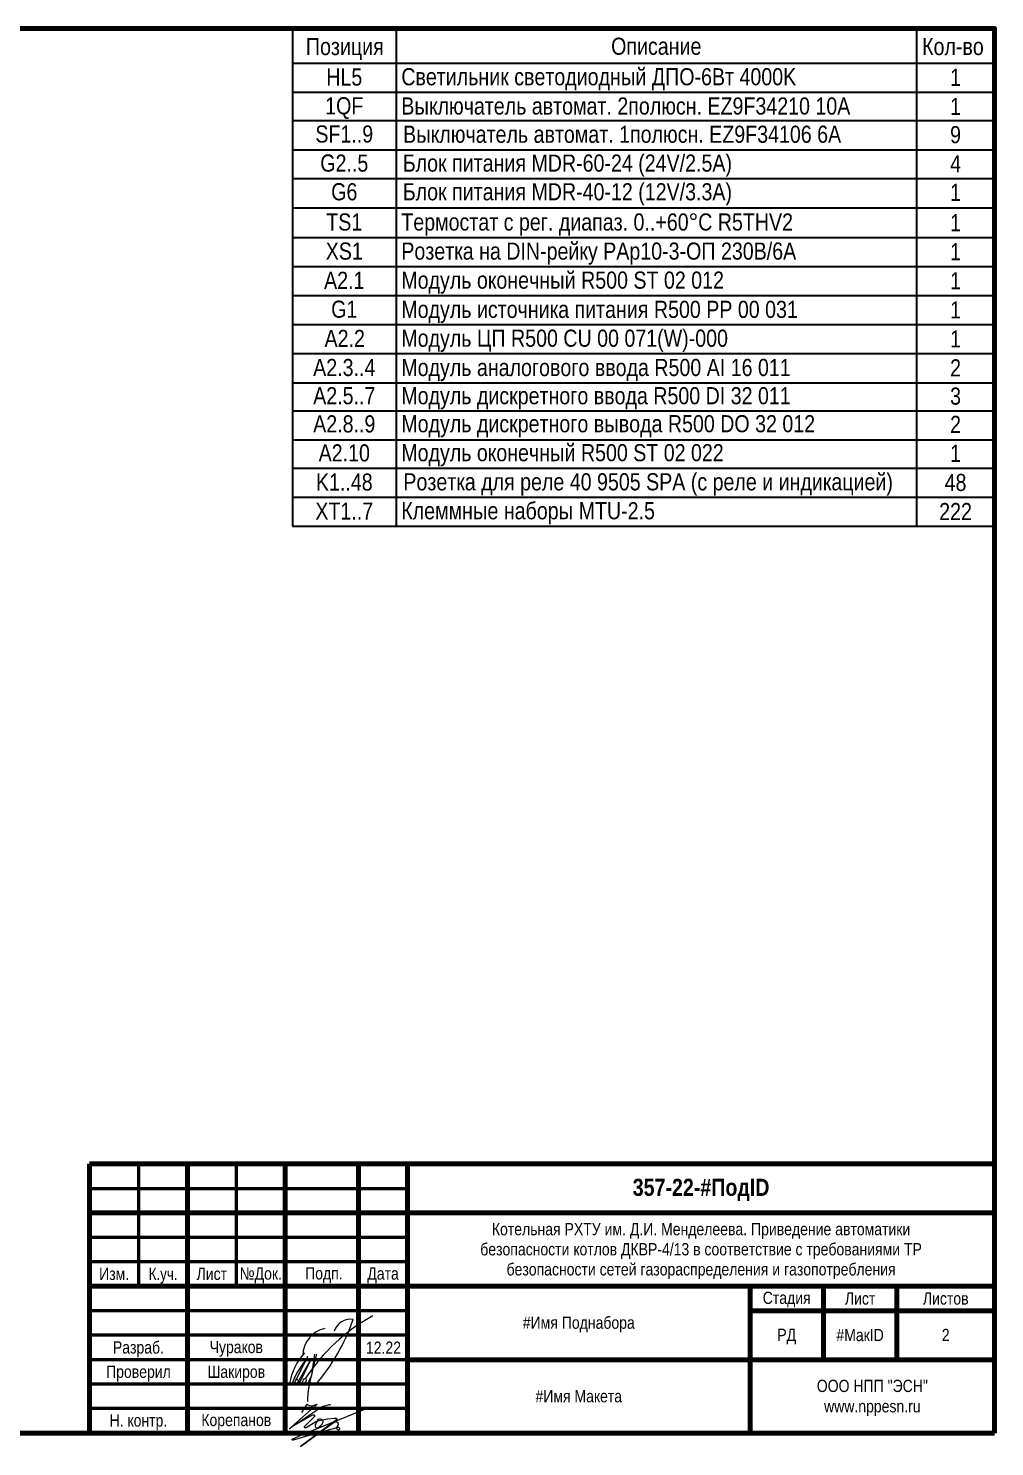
# Model space of a CAD drawing. Header units: millimetres. Extents: x -6000 to 26000, y -6000 to 26000.
# Drawn here: x 217.5 to 415, y -4546 to -4256.2 of the extents above; entities that cross this region are included whole.
import ezdxf

# ---------------------------------------------------------------- set-up
doc = ezdxf.new("R2010")
doc.units = ezdxf.units.MM
doc.header["$MEASUREMENT"] = 0
for name, color, linetype, lineweight in [('0_Ном._пера__1', 7, 'Continuous', 15), ('0_Ном._пера__241', 7, 'Continuous', 50), ('0_Ном._пера__246', 7, 'Continuous', 100), ('2D - Общий_Ном._пера__21', 7, 'Continuous', 30), ('Аннотация - Текст_Ном._пера__1', 7, 'Continuous', 15)]:
    doc.layers.add(name, color=color, linetype=linetype, lineweight=lineweight)
doc.layers.add('0_Ном._пера__9', color=7, linetype='Continuous', lineweight=15, true_color=0x3dad99)
doc.styles.add('СГЕНЕРИР_СТИЛЬ_1', font='')
doc.styles.add('СГЕНЕРИР_СТИЛЬ_4', font='')
doc.styles.get('СГЕНЕРИР_СТИЛЬ_1').set_extended_font_data('Arial Narrow')
doc.styles.get('СГЕНЕРИР_СТИЛЬ_4').set_extended_font_data('Arial Narrow', bold=True)

msp = doc.modelspace()

# ---------------------------------------------------------------- linework, layer by layer
at = {"layer": '0_Ном._пера__241', "color": 7, "linetype": 'Continuous', "lineweight": 50}
for p, q in [((240, -4488.19), (240, -4513.19)), ((260, -4488.19), (260, -4513.19)), ((230, -4493.19), (295, -4493.19)), ((230, -4503.19), (295, -4503.19)), ((295, -4508.19), (230, -4508.19)), ((295, -4518.19), (230, -4518.19)), ((295, -4523.19), (230, -4523.19)), ((295, -4528.19), (230, -4528.19)), ((295, -4533.19), (230, -4533.19)), ((295, -4538.19), (230, -4538.19))]:
    msp.add_line(p, q, dxfattribs=at)
at = {"layer": '0_Ном._пера__246', "color": 7, "linetype": 'Continuous', "lineweight": 100}
for p, q in [((415, -4488.19), (230, -4488.19)), ((230, -4488.19), (230, -4543.19)), ((250, -4488.19), (250, -4543.19)), ((270, -4488.19), (270, -4543.19)), ((285, -4488.19), (285, -4543.19)), ((295, -4488.19), (295, -4543.19)), ((415, -4498.19), (230, -4498.19)), ((415, -4513.19), (230, -4513.19)), ((365, -4543.19), (365, -4513.19)), ((380, -4513.19), (380, -4528.19)), ((395, -4513.19), (395, -4528.19)), ((415, -4518.19), (365, -4518.19)), ((415, -4528.19), (295, -4528.19))]:
    msp.add_line(p, q, dxfattribs=at)
at = {"layer": '0_Ном._пера__246', "color": 7, "linetype": 'Continuous', "lineweight": 100, "flags": 128}
msp.add_lwpolyline([(415, -4543.19), (415, -4256.19), (20, -4256.19), (20, -4543.19)], close=True, dxfattribs=at)
at = {"layer": '0_Ном._пера__9', "color": 135, "linetype": 'Continuous', "lineweight": 15, "true_color": 0x3dad99}
for p, q in [((274.54, -4527.53), (271.86, -4533.08)), ((272.35, -4533.18), (275.1, -4528.39)), ((275.1, -4528.39), (272.84, -4533.08)), ((275.49, -4530.83), (276.47, -4527.06)), ((275.49, -4530.83), (276.07, -4527.09)), ((274.53, -4533.34), (275.27, -4531.6)), ((273.33, -4533.18), (273.51, -4532.86)), ((274.27, -4532.25), (274.13, -4533.29))]:
    msp.add_line(p, q, dxfattribs=at)
at = {"layer": '0_Ном._пера__9', "color": 135, "linetype": 'Continuous', "lineweight": 15, "true_color": 0x3dad99, "flags": 128}
for points in [[(273.37, -4538.95), (274.48, -4537.31, -0.414214), (274.51, -4537.31), (274.64, -4537.4, 0.267949), (275.98, -4537.5), (276.48, -4537.26, -0.775573), (276.51, -4537.29), (271.17, -4542.04), (270.81, -4542.38), (270.95, -4542.24, 0.030067), (271.39, -4541.87), (276.91, -4538.18, -0.091908), (278.11, -4537.59), (279.12, -4537.33, -0.933541), (279.19, -4537.45)], [(271.87, -4541.56), (275.11, -4539.71, -0.08719), (275.64, -4539.48), (275.75, -4539.46, -0.702393), (275.98, -4539.79), (273.94, -4541.82, 0.136086), (273.9, -4541.93, 0.443716), (274.02, -4542.07), (274.18, -4542.07, 0.161222), (274.25, -4542.04), (276.29, -4540.84, -0.026522), (276.38, -4540.78, -0.768791), (276.46, -4540.85), (276.23, -4541.29, 0.105043), (276.11, -4541.7, 0.43472), (276.54, -4542.16, 0.16132), (276.66, -4542.12), (277.28, -4541.66, 0.102211), (277.56, -4541.35), (277.58, -4541.31, -0.023478), (277.62, -4541.25, 0.197304), (277.75, -4540.69, 0.161257), (277.69, -4540.58, 0.094433), (277.46, -4540.43), (277.44, -4540.42, 0.083774), (277.2, -4540.37, 0.05387), (276.8, -4540.39, 0.985858), (276.69, -4540.71), (278.65, -4540.27, -0.027151), (278.73, -4540.25), (280.02, -4540.11, -0.046388), (280.15, -4540.11), (280.38, -4540.12, -0.65616), (280.5, -4540.48), (273.14, -4545.95), (279.32, -4541.46), (280.16, -4540.9), (280.27, -4540.88, -0.038414), (280.38, -4540.87), (280.48, -4540.87), (280.5, -4540.88, -0.402341), (280.8, -4541.48, 0.020676), (280.78, -4541.54), (280.55, -4541.92, 0.467701), (280.83, -4542.53, 0.131652), (281.07, -4542.44, 0.726247), (280.97, -4542.07), (280.88, -4542.06, 0.115506), (280.74, -4542.07), (274.6, -4543.78), (271.6, -4544.61), (271.48, -4544.6, -0.747293), (271.44, -4544.45), (273.5, -4543.47), (286.93, -4538)]]:
    msp.add_lwpolyline(points, format="xyb", dxfattribs=at)
at = {"layer": '0_Ном._пера__9', "color": 135, "linetype": 'Continuous', "lineweight": 15, "true_color": 0x3dad99}
for centre, radius, start, end in [((306.41, -4553.02), 38.51, 118.6981, 146.8966), ((243.78, -4505.68), 42.61, 319.6537, 340.3805), ((283.34, -4523.46), 3.52, 80.6082, 161.7985), ((279.27, -4527.33), 5.66, 101.6434, 180.3746), ((283.79, -4535.42), 13.12, 138.6736, 169.7126), ((286.05, -4538.43), 15.59, 139.9163, 160.3208), ((296.11, -4537.07), 21.55, 163.167, 179.0964), ((272.19, -4532.88), 0.668, 353.3227, 96.6773), ((273.35, -4532.58), 0.661, 268.7016, 341.1724)]:
    msp.add_arc(centre, radius, start, end, dxfattribs=at)
msp.add_ellipse((273.9, -4532.65), major_axis=(0.248, 0.662), ratio=0.421875, dxfattribs=at)
at = {"layer": '2D - Общий_Ном._пера__21', "color": 7, "linetype": 'Continuous', "lineweight": 30}
for p, q in [((271.49, -4256.19), (271.49, -4357.92)), ((271.49, -4256.19), (415, -4256.19)), ((292.66, -4256.19), (292.66, -4357.92)), ((399.02, -4256.19), (399.02, -4357.92)), ((415, -4256.19), (415, -4357.92)), ((271.49, -4263.29), (415, -4263.29)), ((271.49, -4269.22), (415, -4269.22)), ((271.49, -4274.99), (415, -4274.99)), ((271.49, -4281.01), (415, -4281.01)), ((271.49, -4286.87), (415, -4286.87)), ((271.49, -4292.88), (415, -4292.88)), ((271.49, -4298.9), (415, -4298.9)), ((271.49, -4304.84), (415, -4304.84)), ((271.49, -4310.77), (415, -4310.77)), ((271.49, -4316.71), (415, -4316.71)), ((271.49, -4322.64), (415, -4322.64)), ((271.49, -4328.58), (415, -4328.58)), ((271.49, -4334.35), (415, -4334.35)), ((271.49, -4340.27), (415, -4340.27)), ((271.49, -4346.05), (415, -4346.05)), ((271.49, -4351.98), (415, -4351.98)), ((271.49, -4357.92), (415, -4357.92))]:
    msp.add_line(p, q, dxfattribs=at)

# ---------------------------------------------------------------- texts
at = {"layer": '0_Ном._пера__1', "color": 7, "linetype": 'Continuous', "lineweight": 15, "attachment_point": 5}
for s, insert, char_height, style in [('\\A1;{\\pqc;\\fArial Narrow|b1|i0|c204|p34;357-22\\fArial Narrow|b1|i0|c204|p34;-\\fArial Narrow|b1|i0|c204|p34;#ПодID}', (355, -4493.48), 3.5, 'СГЕНЕРИР_СТИЛЬ_4'), ('\\A1;{\\pqc;\\fArial Narrow|b0|i0|c204|p34;Изм.}', (235.04, -4510.67), 2.5, 'СГЕНЕРИР_СТИЛЬ_1'), ('\\A1;{\\W0.950000x;\\pqc;\\fArial Narrow|b0|i0|c204|p34;К.уч.}', (245.04, -4511.02), 2.5, 'СГЕНЕРИР_СТИЛЬ_1'), ('\\A1;{\\pqc;\\fArial Narrow|b0|i0|c204|p34;Лист}', (255, -4510.67), 2.5, 'СГЕНЕРИР_СТИЛЬ_1'), ('\\A1;{\\pqc;\\fArial Narrow|b0|i0|c204|p34;№Док.}', (265, -4510.95), 2.5, 'СГЕНЕРИР_СТИЛЬ_1'), ('\\A1;{\\pqc;\\fArial Narrow|b0|i0|c204|p34; Подп.}', (277.5, -4510.91), 2.5, 'СГЕНЕРИР_СТИЛЬ_1'), ('\\A1;{\\pqc;\\fArial Narrow|b0|i0|c204|p34;Дата}', (290, -4510.95), 2.5, 'СГЕНЕРИР_СТИЛЬ_1'), ('\\A1;{\\pqc;\\fArial Narrow|b0|i0|c204|p34;Стадия}', (372.5, -4515.91), 2.5, 'СГЕНЕРИР_СТИЛЬ_1'), ('\\A1;{\\pqc;\\fArial Narrow|b0|i0|c204|p34;Лист}', (387.5, -4515.7), 2.5, 'СГЕНЕРИР_СТИЛЬ_1'), ('\\A1;{\\pqc;\\fArial Narrow|b0|i0|c204|p34;Листов}', (405, -4515.7), 2.5, 'СГЕНЕРИР_СТИЛЬ_1'), ('\\A1;{\\pqc;\\fArial Narrow|b0|i0|c204|p34;#Имя Поднабора}', (330, -4521), 2.5, 'СГЕНЕРИР_СТИЛЬ_1'), ('\\A1;{\\pqc;\\fArial Narrow|b0|i0|c204|p34;РД}', (372.5, -4523.47), 2.5, 'СГЕНЕРИР_СТИЛЬ_1'), ('\\A1;{\\pqc;\\fArial Narrow|b0|i0|c204|p34;#МакID}', (387.5, -4523.17), 2.5, 'СГЕНЕРИР_СТИЛЬ_1'), ('\\A1;{\\pqc;\\fArial Narrow|b0|i0|c204|p34;#Имя Макета}', (330, -4535.67), 2.5, 'СГЕНЕРИР_СТИЛЬ_1')]:
    msp.add_mtext(s, dxfattribs=dict(at, insert=insert, char_height=char_height, style=style))
at = {"layer": '0_Ном._пера__1', "color": 7, "linetype": 'Continuous', "lineweight": 15, "insert": (355, -4506), "char_height": 2.5, "width": 102.1134, "attachment_point": 5, "line_spacing_factor": 0.984993, "style": 'СГЕНЕРИР_СТИЛЬ_1'}
msp.add_mtext('\\A1;{\\pqc;\\fArial Narrow|b0|i0|c204|p34;Котельная РХТУ им. Д.И. Менделеева. Приведение автоматики безопасности котлов ДКВР-4/13 в соответствие с требованиями ТР безопасности сетей газораспределения и газопотребления}', dxfattribs=at)
at = {"layer": '0_Ном._пера__1', "color": 7, "linetype": 'Continuous', "lineweight": 15, "insert": (390, -4536), "char_height": 2.5, "attachment_point": 5, "line_spacing_factor": 0.996855, "style": 'СГЕНЕРИР_СТИЛЬ_1'}
msp.add_mtext('\\A1;{\\pqc;\\fArial Narrow|b0|i0|c204|p34;ООО НПП "ЭСН"\\P\\pqc;\\fArial Narrow|b0|i0|c204|p34;www.nppesn.ru}', dxfattribs=at)
at = {"layer": 'Аннотация - Текст_Ном._пера__1', "color": 7, "linetype": 'Continuous', "lineweight": 15, "style": 'СГЕНЕРИР_СТИЛЬ_1'}
for s, insert, char_height, attachment_point in [('\\A1;{\\pqc;\\fArial Narrow|b0|i0|c204|p34;Позиция}', (282.18, -4258.15), 3.5, 2), ('\\A1;{\\pqc;\\fArial Narrow|b0|i0|c204|p34;Описание}', (345.84, -4258.09), 3.5, 2), ('\\A1;{\\pqc;\\fArial Narrow|b0|i0|c204|p34;Кол\\fArial Narrow|b0|i0|c204|p34;-во}', (406.48, -4258.14), 3.5, 2), ('\\A1;{\\pqc;\\fArial Narrow|b0|i0|c204|p34;HL5}', (282.07, -4264.38), 3.5, 2), ('\\A1;{\\pql;\\fArial Narrow|b0|i0|c204|p34;Светильник светодиодный ДПО-6Вт 4000K}', (293.73, -4264.32), 3.5, 1), ('\\A1;{\\pqc;\\fArial Narrow|b0|i0|c204|p34;1}', (407.01, -4264.45), 3.5, 2), ('\\A1;{\\pqc;\\fArial Narrow|b0|i0|c204|p34;1\\fArial Narrow|b0|i0|c204|p34;QF}', (282.07, -4270.26), 3.5, 2), ('\\A1;{\\pql;\\fArial Narrow|b0|i0|c204|p34;Выключатель автомат. 2полюсн. EZ9F34210 10А}', (293.73, -4270.3), 3.5, 1), ('\\A1;{\\pqc;\\fArial Narrow|b0|i0|c204|p34;1}', (407.01, -4270.39), 3.5, 2), ('\\A1;{\\pqc;\\fArial Narrow|b0|i0|c204|p34;SF1..\\fArial Narrow|b0|i0|c204|p34;9}', (282.07, -4276.02), 3.5, 2), ('\\A1;{\\pqc;\\fArial Narrow|b0|i0|c204|p34;Выключатель автомат. 1полюсн. EZ9F34106 6A}', (338.86, -4276.07), 3.5, 2), ('\\A1;{\\pqc;\\fArial Narrow|b0|i0|c204|p34;9}', (407.01, -4276.15), 3.5, 2), ('\\A1;{\\pqc;\\fArial Narrow|b0|i0|c204|p34;G2..5}', (282.07, -4281.96), 3.5, 2), ('\\A1;{\\pqc;\\fArial Narrow|b0|i0|c204|p34;Блок питания MDR-60-24\\fArial Narrow|b0|i0|c204|p34; (24V/2.5A)}', (327.68, -4281.96), 3.5, 2), ('\\A1;{\\pqc;\\fArial Narrow|b0|i0|c204|p34;4}', (407.01, -4282.1), 3.5, 2), ('\\A1;{\\pqc;\\fArial Narrow|b0|i0|c204|p34;G\\fArial Narrow|b0|i0|c204|p34;6}', (282.07, -4287.82), 3.5, 2), ('\\A1;{\\pqc;\\fArial Narrow|b0|i0|c204|p34;Блок питания MDR-40-12 (\\fArial Narrow|b0|i0|c204|p34;12\\fArial Narrow|b0|i0|c204|p34;V/\\fArial Narrow|b0|i0|c204|p34;3.3\\fArial Narrow|b0|i0|c204|p34;A)}', (327.68, -4287.82), 3.5, 2), ('\\A1;{\\pqc;\\fArial Narrow|b0|i0|c204|p34;1}', (407.01, -4287.95), 3.5, 2), ('\\A1;{\\pqc;\\fArial Narrow|b0|i0|c204|p34;TS1}', (282.07, -4294), 3.5, 2), ('\\A1;{\\pql;\\fArial Narrow|b0|i0|c204|p34;Термостат с рег. диапаз. 0..+60°С R5THV2}', (293.73, -4294), 3.5, 1), ('\\A1;{\\pqc;\\fArial Narrow|b0|i0|c204|p34;1}', (407.01, -4294.14), 3.5, 2), ('\\A1;{\\pqc;\\fArial Narrow|b0|i0|c204|p34;XS1}', (282.07, -4299.94), 3.5, 2), ('\\A1;{\\pql;\\fArial Narrow|b0|i0|c204|p34;Розетка на DIN-рейку PAp10-3-ОП 230В/6А}', (293.73, -4299.94), 3.5, 1), ('\\A1;{\\pqc;\\fArial Narrow|b0|i0|c204|p34;1}', (407.01, -4300.07), 3.5, 2), ('\\A1;{\\pqc;\\fArial Narrow|b0|i0|c204|p34;A2.1}', (282.07, -4305.92), 3.5, 2), ('\\A1;{\\pql;\\fArial Narrow|b0|i0|c204|p34;Модуль оконечный\\fArial Narrow|b0|i0|c204|p34; R500 ST 02 012}', (293.73, -4305.87), 3.5, 1), ('\\A1;{\\pqc;\\fArial Narrow|b0|i0|c204|p34;1}', (407.01, -4306), 3.5, 2), ('\\A1;{\\pqc;\\fArial Narrow|b0|i0|c204|p34;G1}', (282.07, -4311.81), 3.5, 2), ('\\A1;{\\pql;\\fArial Narrow|b0|i0|c204|p34;Модуль источника питания R500 PP 00 031}', (293.73, -4311.85), 3.5, 1), ('\\A1;{\\pqc;\\fArial Narrow|b0|i0|c204|p34;1}', (407.01, -4311.94), 3.5, 2), ('\\A1;{\\pqc;\\fArial Narrow|b0|i0|c204|p34;A2.\\fArial Narrow|b0|i0|c204|p34;2}', (282.16, -4317.79), 3.5, 2), ('\\A1;{\\pql;\\fArial Narrow|b0|i0|c204|p34;Модуль ЦП R500 CU 00 071(W)-000}', (293.73, -4317.74), 3.5, 1), ('\\A1;{\\pqc;\\fArial Narrow|b0|i0|c204|p34;1}', (407.01, -4317.87), 3.5, 2), ('\\A1;{\\pqc;\\fArial Narrow|b0|i0|c204|p34;A2.3..4}', (282.07, -4323.72), 3.5, 2), ('\\A1;{\\pql;\\fArial Narrow|b0|i0|c204|p34;Модуль аналогового ввода R500 AI 16 011}', (293.73, -4323.72), 3.5, 1), ('\\A1;{\\pqc;\\fArial Narrow|b0|i0|c204|p34;2}', (407.01, -4323.81), 3.5, 2), ('\\A1;{\\pqc;\\fArial Narrow|b0|i0|c204|p34;A2.5..7}', (282.07, -4329.49), 3.5, 2), ('\\A1;{\\pql;\\fArial Narrow|b0|i0|c204|p34;Модуль дискретного ввода\\fArial Narrow|b0|i0|c204|p34; R500 DI 32 011}', (293.73, -4329.49), 3.5, 1), ('\\A1;{\\pqc;\\fArial Narrow|b0|i0|c204|p34;3}', (407.01, -4329.57), 3.5, 2), ('\\A1;{\\pqc;\\fArial Narrow|b0|i0|c204|p34;A2.8..9}', (282.07, -4335.25), 3.5, 2), ('\\A1;{\\pql;\\fArial Narrow|b0|i0|c204|p34;Модуль дискретного вывода\\fArial Narrow|b0|i0|c204|p34; R500 DO 32 012}', (293.73, -4335.21), 3.5, 1), ('\\A1;{\\pqc;\\fArial Narrow|b0|i0|c204|p34;2}', (407.01, -4335.35), 3.5, 2), ('\\A1;{\\pqc;\\fArial Narrow|b0|i0|c204|p34;A2.10}', (282.07, -4341.17), 3.5, 2), ('\\A1;{\\pql;\\fArial Narrow|b0|i0|c204|p34;Модуль оконечный R500 ST 02 0\\fArial Narrow|b0|i0|c204|p34;2\\fArial Narrow|b0|i0|c204|p34;2}', (293.73, -4341.13), 3.49712, 1), ('\\A1;{\\pqc;\\fArial Narrow|b0|i0|c204|p34;1}', (407.01, -4341.27), 3.5, 2), ('\\A1;{\\pqc;\\fArial Narrow|b0|i0|c204|p34;K1..48}', (282.07, -4347.13), 3.5, 2), ('\\A1;{\\pqc;\\fArial Narrow|b0|i0|c204|p34;Розетка для реле 40 9505 SPA (с реле и индикацией)}', (344.18, -4347.08), 3.5, 2), ('\\A1;{\\pqc;\\fArial Narrow|b0|i0|c204|p34;48}', (407.01, -4347.21), 3.5, 2), ('\\A1;{\\pqc;\\fArial Narrow|b0|i0|c204|p34;XT1..7}', (282.07, -4353.06), 3.5, 2), ('\\A1;{\\pql;\\fArial Narrow|b0|i0|c204|p34;Клеммные наборы\\fArial Narrow|b0|i0|c204|p34; MTU-2.5}', (293.73, -4352.99), 3.5, 1), ('\\A1;{\\pqc;\\fArial Narrow|b0|i0|c204|p34;2\\fArial Narrow|b0|i0|c204|p34;22}', (407.01, -4353.15), 3.5, 2), ('\\A1;{\\pqc;\\fArial Narrow|b0|i0|c204|p34;2}', (405, -4521.9), 2.5, 2), ('\\A1;{\\pqc;\\fArial Narrow|b0|i0|c204|p34;Разраб.}', (240, -4524.43), 2.5, 2), ('\\A1;{\\pqc;\\fArial Narrow|b0|i0|c204|p34;Чураков}', (260, -4524.35), 2.5, 2), ('\\A1;{\\pqc;\\fArial Narrow|b0|i0|c204|p34;12.22}', (290.08, -4524.49), 2.5, 2), ('\\A1;{\\pqc;\\fArial Narrow|b0|i0|c204|p34;Проверил}', (240, -4529.4), 2.5, 2), ('\\A1;{\\pqc;\\fArial Narrow|b0|i0|c204|p34;Шакиров}', (260, -4529.4), 2.5, 2), ('\\A1;{\\pqc;\\fArial Narrow|b0|i0|c204|p34;Н. контр.}', (240, -4539.35), 2.5, 2), ('\\A1;{\\pqc;\\fArial Narrow|b0|i0|c204|p34;Корепанов}', (260, -4539.27), 2.5, 2)]:
    msp.add_mtext(s, dxfattribs=dict(at, insert=insert, char_height=char_height, attachment_point=attachment_point))

doc.saveas('drawing.dxf')
